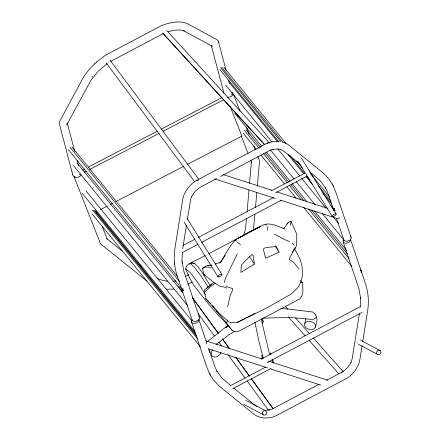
<?xml version="1.0" encoding="UTF-8"?>
<svg xmlns="http://www.w3.org/2000/svg" width="440" height="440" viewBox="0 0 440 440"><rect width="100%" height="100%" fill="white"/><g stroke="black" fill="none" stroke-linecap="round" stroke-linejoin="round"><path stroke-width="0.66" d="M75.092 177.089L72.985 175.621L72.743 174.048M304.689 323.736L304.562 325.815L306.059 327.784L308.473 329.18L311.355 329.511A5.555 3.872 13.1 0 0 315.409 325.116A5.555 3.872 13.1 0 0 308.616 321.415L306.075 322.097L304.689 323.736L305.872 318.675M232.188 93.22L231.803 94.842M246.51 218.73L245.438 229.235L243.623 235.598M247.099 211.937L248.969 190.19M249.552 183.392L251.422 161.645L251.493 162.047L250.74 160.138M254.931 214.192L253.391 230.164M255.519 207.35L256.812 192.297M257.345 186.137L259.523 160.815L257.945 156.585M182.237 252.296L182.078 261.58M360.344 306.906L360.503 297.622L360.558 298.232L359.007 288.909L343.101 241.687M290.439 225.374L290.983 221.397L288.844 222.123M294.448 248.463L300.179 259.358L301.911 265.562L302.682 275.6L299.8 284.35L298.216 287.265L291.616 293.761L267.591 307.549L237.397 322.361L231.11 322.751L228.877 321.855L218.587 312.757L205.722 298.661L204.507 292.16L204.864 289.564L211.558 284.229M182.666 248.903L186.434 225.324M187.402 219.263L190.735 199.029L191.714 196.444L191.56 196.785L193.919 192.924L195.976 190.57L199.518 187.632L216.431 178.69M359.375 313.665L352.143 358.958L350.867 362.764L351.021 362.417L347.677 367.488L343.062 371.569L326.755 380.193M362.065 345.812L359.739 360.371C358.155 367.67 353.315 373.984 347.182 378.114L274.967 416.306C268.153 418.781 259.87 418.836 253.93 414.222L219.071 385.974L213.708 380.204L210.133 374.66M362.709 341.759L367.67 310.712C368.891 302.099 368.451 293.183 365.86 284.851L350.444 239.316A3.861 2.536 -18.7 0 1 346.049 243.199A3.861 2.536 -18.7 0 1 343.657 239.624M227.634 306.691L230.23 295.323L232.485 290.389L232.656 288.613L226.105 286.429M233.151 93.896L232.012 95.739A4.07 2.112 -21.5 0 1 229.317 97.119L227.42 97.356M315.42 327.184L316.894 320.854A5.555 3.872 13.1 0 0 316.888 318.786A5.555 3.872 13.1 0 0 315.981 317.257M224.34 282.436L225.401 278.305L237.375 253.847M300.773 280.5L302.363 282.695C302.775 288.266 304.277 294.921 299.459 299.074L237.974 331.595L234.702 331.584L232.282 330.534L222.97 319.858L215.424 312.081L206.828 302.005L193.87 285.411L189.431 277.574L185.697 268.95L186.5 266.079L187.996 264.605M183.755 290.73L183.343 290.565A2.228 1.628 -39.2 0 1 182.798 288.97L182.99 288.481M209.71 352.902L209.902 352.424A2.228 1.628 -39.2 0 0 209.369 350.823L209.27 350.784M334.34 208.819L334.532 208.34M361.251 272.762L361.444 272.278A2.228 1.628 -39.2 0 0 360.91 270.677M232.282 330.534L226.468 322.828L227.618 320.139M286.963 224.021L288.321 222.459C286.385 224.521 285.582 227.26 282.959 228.778M220.952 352.611L220.039 354.431L217.745 356.241A5.555 4.064 -39.2 0 1 211.448 354.8A5.555 4.064 -39.2 0 1 212.713 349.954M293.695 250.173L295.125 247.88L289.322 258.643L290.02 259.963L293.304 261.971L299.019 268.934M224.978 255.508L220.737 262.251L215.221 263.956M292.292 252.45L293.024 251.29M293.755 250.129L296.687 245.487L296.786 234.113L290.983 221.397M219.692 263.252C225.572 255.316 228.921 245.68 236.533 239.063M81.103 175.18L80.526 175.808A4.07 2.112 -21.5 0 1 77.88 177.238L75.158 177.43L73.953 176.27M94.628 63.794L88.941 69.652L83.463 77.22L59.059 122.59L72.732 174.862M96.41 62.183L105.468 55.226L161.244 25.724C169.395 22.616 178.86 20.24 187.303 23.628L217.151 39.809L218.317 41.09L218.548 41.954M94.386 64.015L96.613 62.007M204.507 292.16L211.25 286.083L215.595 283.168M206.096 288.728L212.663 283.327L213.868 282.777M207.334 341.666L228.118 325.204M226.677 288.112L224.422 287.084L219.758 286.171L214.561 282.909L203.869 274.478L202.428 268.23L206.85 265.546L211.442 265.584M228.498 325.518L225.792 327.564L227.97 325.936M216.15 344.405L229.125 334.67L235.021 331.276M107.091 63.712L98.296 71.175L91.333 79.591L66.897 124.597L67.216 123.074L74.767 151.465M254.414 264.149L240.922 272.432L241.34 265.023L248.501 257.631L252.109 254.49L253.061 255.216L254.414 264.149L249.403 256.41M251.493 231.132L259.496 226.793M110.825 61.292L163.493 33.44M220.649 176.457L270.727 149.969L273.411 149.232L273.02 149.32L278.405 149.001L282.464 150.145L300.229 164.197M271.475 190.79L304.898 173.113M275.671 192.764L307.269 176.055M310.915 174.125L312.131 173.481M183.024 245.482L194.502 239.41M198.127 237.496L273.663 197.544M182.221 252.615L197.929 244.31M201.559 242.391L281.325 200.206M205.359 255.558L188.628 264.099L189.888 264.022M209.006 253.627L262.702 225.225C270.287 221.656 277.662 226.644 284.84 228.8M190.971 263.296L193.028 262.207M185.752 276.271L188.782 274.67M187.968 284.147L192.203 281.908M261.256 358.996L360.36 306.587M267.102 362.615L361.977 312.444M230.45 385.721L265.694 367.081M232.821 388.658L271.106 368.412M318.912 384.346L271.854 409.233L269.17 409.97L269.561 409.888L265.48 410.278M82.385 170.192L84.821 168.922M88.479 167.019L157.344 131.192M161.002 129.288L221.947 97.581M79.431 174.806L80.647 174.174M84.304 172.271L86.741 171.001M89.788 169.416L159.264 133.27M162.921 131.368L223.867 99.66M100.485 209.605L107.189 206.118M110.237 204.534L112.673 203.264M115.72 201.68L183.981 166.166M187.028 164.582L241.879 136.048L230.153 106.304M237.397 322.361L255.046 313.407M279.147 252.219L265.595 258.236L263.489 249.706L264.055 248.171L268.048 247.297L276.337 246.516L279.147 252.219L275.094 245.96M202.428 268.23L205.656 266.998L211.073 267.35M168.371 31.592L174.279 30.256L177.876 29.915L181.764 30.212L184.299 30.965L183.475 30.652L212.311 46.283L211.624 45.738M208.12 265.716L211.481 265.04M173.8 281.188L176.028 280.846M174.24 289.141L166.436 289.179M193.677 263.786L194.937 263.703C201.674 269.858 205.139 278.591 210.573 285.758M263.054 318.164L289.586 317.405L312.945 319.528L316.052 317.664L316.415 316.096L315.491 315.491M92.059 76.802L92.796 76.808M194.937 263.703L190.427 263.538L194.843 267.702L201.597 276.837L208.17 287.177M279.098 141.306L273.707 141.416L267.614 142.896L195.399 181.088C189.266 185.218 184.426 191.538 182.842 198.831L174.911 248.49C173.69 257.103 174.13 266.024 176.721 274.351L192.137 319.891A3.861 2.536 -18.7 0 0 197.016 320.952A3.861 2.536 -18.7 0 0 199.166 316.927M280.627 308.495L288.75 309.089L312.725 312.032L315.909 315.222M167.492 281.264L161.117 279.95L157.135 278.322M300.025 282.057L302.363 282.695M223.025 174.482L271.788 190.262M277.007 191.95L327.525 208.291M214.638 178.855L275.127 198.424M280.346 200.112L337.282 218.532M205.948 340.874L262.24 359.084M268.763 361.196L327.949 380.341M208.582 348.827L267.526 367.895M270.787 368.951L320.854 385.149M283.002 142.109L286.05 143.303L288.651 144.98L323.51 173.228L328.873 178.998L332.448 184.542M335.297 210.584L334.884 210.424A2.228 1.628 -39.2 0 1 334.334 208.83M360.492 270.512L360.899 270.677L361.444 272.278M289.344 241.571L285.445 239.938L274.533 234.196M203.869 274.478L205.112 275.028M361.031 340.423L380.023 350.504A2.294 2.178 -62 0 1 379.709 354.425A2.294 2.178 -62 0 1 376.569 352.33A2.294 2.178 -62 0 1 380.023 350.504M358.523 344.256L377.514 354.338M246.813 400.829L265.804 410.911A2.294 2.178 -62 0 1 265.49 414.832A2.294 2.178 -62 0 1 262.35 412.736A2.294 2.178 -62 0 1 265.804 410.911M243.711 404.349L263.291 414.744M237.468 242.44L240.554 244.519M185.697 268.95L190.168 272.498L198.187 283.08L205.398 294.624M122.199 251.026L106.821 238.673L107.206 238.997L102.438 226.908M138.644 264.226L141.823 266.783M146.922 281.089L100.535 243.821L74.113 176.781M309.722 171.87L310.777 172.722M311.834 173.575L320.524 181.071L325.738 188.227L325.413 187.627L327.718 192.506L333.845 210.474M230.747 385.627L222.057 378.131L216.843 370.975L217.168 371.575L214.863 366.696L208.736 348.733M233.91 388.185L256.591 406.522M261.987 355.647L261.751 355.41L261.982 356.73A5.555 0.308 74.1 0 0 262.383 358.418M205.722 298.661L210.32 303.446M212.157 305.36L213.538 306.796M264.721 144.661L162.723 33.088L264.484 144.562M166.76 30.481L269.445 142.967M285.538 306.614L287.815 309.183M295.548 317.906L309.65 333.817M313.291 337.92L343.316 371.795M288.31 316.894L305.145 335.885M309.238 340.505L338.805 373.863M216.689 343.976L217.399 344.795M212.856 305.844L216.684 311.322L226.468 322.828M292.286 242.93L294.234 245.256M265.403 224.235L266.354 225.401M223.867 67.315L285.934 143.451M310.673 173.795L329.334 196.691M221.595 67.127L282.937 142.368M318.384 185.851L330.985 201.306M220.698 67.854L281.1 141.939M296.654 161.024L302.335 167.992M322.696 192.968L331.815 204.149M219.967 69.586L278.564 141.46M289.845 155.304L304.601 173.404M306.774 176.066L309.381 179.262M331.078 205.882L334.548 210.139M228.723 81.785L277.31 141.378M288.151 154.682L303.77 173.839M305.938 176.501L312.444 184.481M225.693 85.118L272.107 142.054M277.75 148.968L299.871 176.105M301.609 178.233L325.897 208.032M332.838 216.546L338.481 223.465M270.325 149.809L294.184 179.075M296.351 181.737L315.007 204.617M322.382 213.659L344.069 240.268M234.762 113.234L261.657 146.223M266.426 152.075L290.284 181.34M292.023 183.469L306.768 201.564M314.578 211.139L346.682 250.52M246.219 129.877L260.541 147.444M265.315 153.302L288.75 182.05M290.923 184.712L303.941 200.684M311.751 210.265L347.341 253.924M360.366 269.896L361.235 270.963M244.382 130.218L259.138 148.319M263.445 153.604L287.348 182.924M289.086 185.053L301.235 199.964M308.6 208.995L348.981 258.528M243.188 133.21L256.207 149.182M260.981 155.04L284.422 183.788M287.023 186.984L296.137 198.16M303.518 207.213L351.692 266.31M71.891 146.927L177.359 276.298M70.054 147.268L179.443 281.452M68.431 149.727L183.013 290.279M76.972 162.8L182.815 292.633M73.508 165.6L187.594 305.547M86.037 190.916L191.884 320.749M82.142 193.188L194.926 331.534M95.112 210.551L195.371 333.536M208.824 350.036L209.693 351.104M93.88 210.062L196.339 335.742M92.84 210.364L197.439 338.668M92.081 213.884L200.585 346.984M235.543 240.02L236.478 241.203M109.929 60.022L198.611 179.042M106.156 62.904L194.843 181.924M192.39 297.638L218.191 333.135M222.602 339.174L229.477 348.656M235.895 357.445L249.227 375.82M251.603 379.043L273.356 408.947M178.519 286.632L182.545 292.171M198.259 313.77L214.368 335.918M218.801 342.012L221.623 345.889M228.069 354.75L244.987 378.004M247 380.776L268.351 410.124M192.412 297.688L218.257 333.24M222.294 338.795L229.559 348.793M236.022 357.682L249.343 376.013M251.361 378.791L273.163 408.782M301.439 158.136L336.077 213.972M297.974 161.222L332.25 216.48M187.22 218.543L221.854 274.379M184.113 222.211L218.026 276.887M333.058 185.697L335.682 191.818L351.087 237.336M191.494 321.866L206.899 367.384L209.523 373.505M332.129 183.942L333.377 186.296M209.204 372.906L210.452 375.26M233.536 94.65L240.081 111.249M246.367 127.215L249.139 134.239M253.919 146.371L255.178 149.562M241.219 135.966L247.984 153.142M96.421 211.635L97.174 213.543M271.073 354.145L270.463 352.918L270.688 354.244M336.479 218.262L343.739 239.712M199.48 317.515L184.096 272.063L182.193 262.889M206.542 342.238L198.841 319.49A3.861 2.536 -18.7 0 1 194.441 323.378A3.861 2.536 -18.7 0 1 192.049 319.798M182.798 288.965L183.343 290.565M262.213 318.423L263.115 321.734M218.317 41.09L226.243 70.873M228.69 80.075L229.565 83.358M211.266 45.469L224.004 93.335M77.226 160.705L78.628 165.985M263.285 358.562L258.66 340.065L254.903 322.08M272.861 360.002L273.433 362.334M216.37 310.041L216.684 311.322M261.179 318.879L269.621 354.629M182.023 260.975L182.248 263.511M174.576 263.654L174.631 264.27M267.305 226.661L267.432 230.307M245.707 400.263A2.294 2.178 -62 0 1 246.219 400.516M357.192 343.079A2.294 2.178 -62 0 1 357.016 342.524M359.925 339.861A2.294 2.178 -62 0 1 360.437 340.109M262.74 320.43A4.18 2.75 -18.7 0 1 262.438 323.263M273.284 363.132A5.555 0.308 74.1 0 1 272.861 361.944A5.555 0.308 74.1 0 1 272.074 359.464M350.768 236.748A3.861 2.536 -18.7 0 1 348.15 240.955A3.861 2.536 -18.7 0 1 343.673 239.041M206.245 342.309A3.399 2.096 -72.1 0 1 206.151 343.986M339.532 217.844A3.399 2.096 -72.1 0 1 337.81 218.697M341.38 373.06A2.376 1.672 -42.6 0 1 341.88 372.702M196.834 180.736A2.376 1.793 -35.5 0 1 197.362 180.411M197.929 180.208A2.376 1.793 -35.5 0 1 198.495 180.131M267.02 143.666A2.376 1.749 -43.9 0 1 268.059 143.066M232.067 92.67A3.894 2.018 -21.5 0 1 232.661 92.95M249.926 231.545L237.771 238.48L260.249 226.595L249.926 231.545M218.983 276.942A2.294 0.808 -31.8 0 0 221.936 274.577A2.294 0.808 -31.8 0 0 218.906 275.374A2.294 0.808 -31.8 0 0 218.983 276.942M333.201 216.535A2.294 0.808 -31.8 0 0 336.155 214.17A2.294 0.808 -31.8 0 0 333.13 214.968A2.294 0.808 -31.8 0 0 333.201 216.535"/></g></svg>
